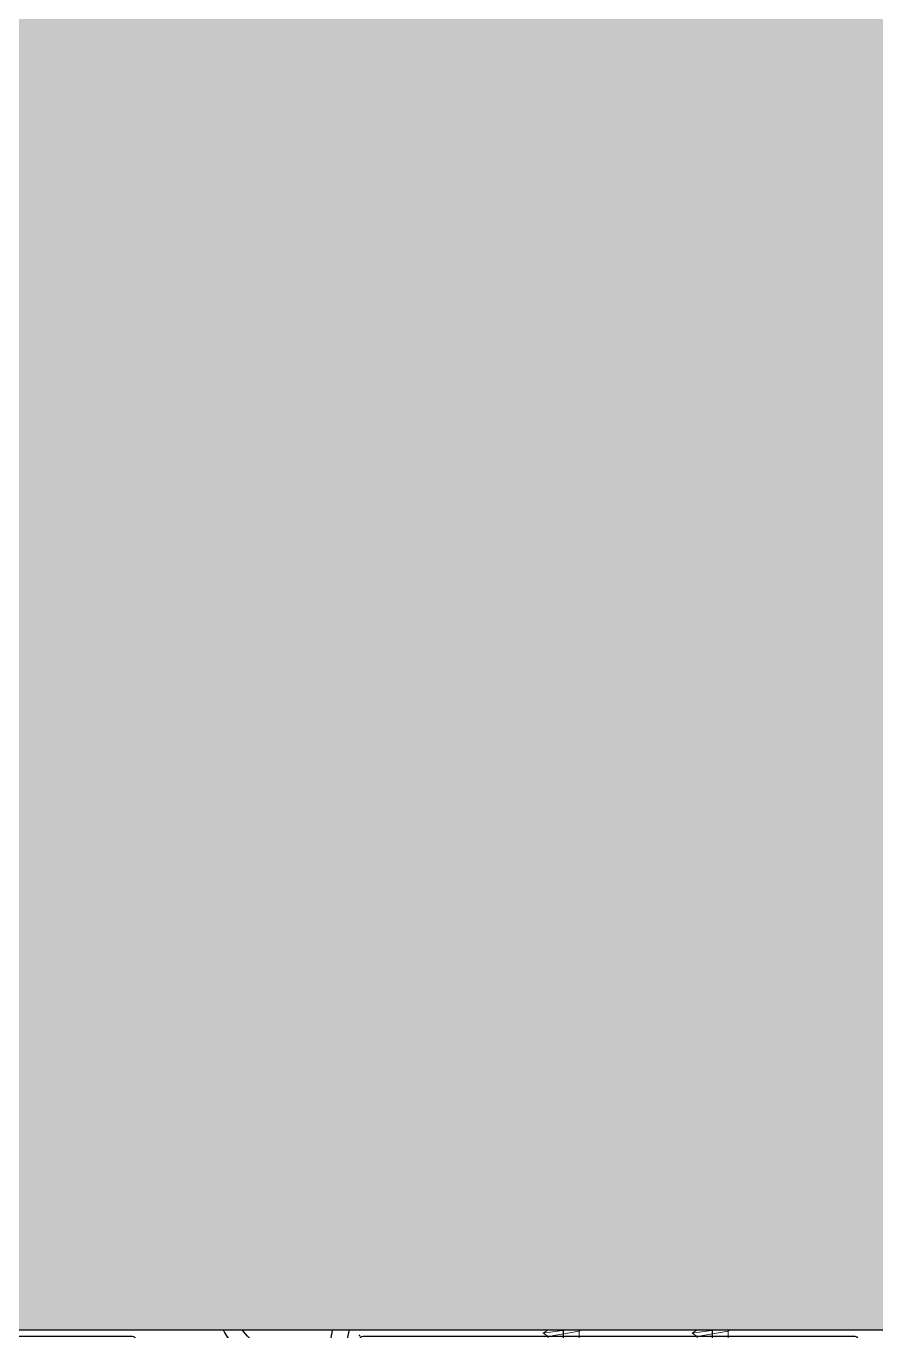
# Model space of a CAD drawing. Header units: millimetres. Extents: x -4391136 to -1798569, y -886572 to -291056.
# Drawn here: x -2454439.7 to -2454363.3, y -393533.3 to -393415.9 of the extents above; entities that cross this region are included whole.
import ezdxf

# ---------------------------------------------------------------- set-up
doc = ezdxf.new("R2010")
doc.units = ezdxf.units.MM
doc.set_wipeout_variables(frame=1)
doc.linetypes.add('CENTER', pattern=[50.800000000000004, 31.75, -6.35, 6.35, -6.35])
for name, color, linetype in [('010 - ASPG_ACCESSORIES_MAIN_COLOR_1', 7, 'Continuous'), ('010 - ASPG_EXTR_MAIN_COLOR_2', 7, 'Continuous'), ('010 - ASPG_FLASHING_HATCH_', 7, 'Continuous'), ('010 - ASPG_FLASHING_MAIN_COLOR_4', 7, 'Continuous'), ('010 - ASPG_FLASHING_WIPEOUT_', 7, 'Continuous'), ('010 - ASPG_FRAMING_MAIN_COLOR_2', 7, 'Continuous'), ('010 - ASPG_FRAMING_SUB_COLOR_2', 7, 'Continuous'), ('010 - ASPG_FRAMING_WIPEOUT_', 7, 'Continuous'), ('_PP-Dim', 7, 'Continuous'), ('BOLT & SCREW', 7, 'Continuous'), ('Center Line', 7, 'CENTER'), ('Xref-C-1-PP17-AR-2214-01-B$0$A-GLAZ-CURT', 7, 'Continuous'), ('Xref-C-1-PP17-AR-2214-01-B$0$S-BEAM', 7, 'Continuous')]:
    doc.layers.add(name, color=color, linetype=linetype)
doc.layers.add('010 - ASPG_EXTR_DEF_SUB', color=7, linetype='Continuous', plot=False)
doc.layers.add('12-GRID', color=7, linetype='CENTER', lineweight=13)
doc.layers.add('SCREW', color=7, linetype='Continuous', lineweight=5)

# ---------------------------------------------------------------- blocks, each defined once
blk = doc.blocks.new('Xref-C-1-PP17-AR-2214-01-B$0$DPA_Curved type B - Curved Type B-V45-ENTRANCE 2 - LOWER ROOF FLOOR PLAN01-flat-1')
at = {"layer": 'Xref-C-1-PP17-AR-2214-01-B$0$A-GLAZ-CURT', "lineweight": 9}
h = blk.add_hatch(dxfattribs=at)
h.set_pattern_fill('ACET-2D-FP_28', angle=90, style=0, pattern_type=2)
h.set_pattern_definition([(49.99999999999999, (2729937.736, 503333.3970000008), (-459.0337474724126, 385.1750482020262), [76.2, -838.2]), (355, (2729937.736, 503333.3970000008), (65.28252745750682, 746.1827032957547), [60.96000000000002, -670.5600000000001]), (100.451, (2729998.464, 503328.0840000007), (-693.3830033246076, -127.8976821547151), [64.76000000000005, -712.3600000000005]), (46.18400000000002, (2729937.736, 503536.5970000007), (-648.57248621923, 622.3064181256742), [114.3, -1257.299999999999]), (96.63599999999998, (2730028.096000001, 503522.5830000007), (-1050.534318683824, -122.2199233656637), [97.14000000000117, -1068.540000000013]), (351.184, (2729937.736, 503536.5970000007), (172.1971373415032, 1110.274966525139), [91.44000000000007, -1005.840000000001]), (21.00000000000002, (2730039.336000001, 503485.7970000007), (-214.7433929342338, 559.4256646482162), [76.20000000000027, -838.2000000000031]), (326, (2730039.336000001, 503485.7970000007), (418.8539380654042, 620.9765000836201), [60.95999999999974, -670.559999999997]), (71.45100000000002, (2730089.874, 503451.7080000007), (-668.4524660190125, 224.2969172171013), [64.75999999999986, -712.3599999999984]), (37.50000000000001, (2729937.736, 503333.3970000008), (-158.7692420154775, 206.9121046213362), [33.528, -628.904, 33.528, -1320.292]), (37.50000000000001, (2729937.736, 503333.3970000008), (-158.7692420154775, 206.9121046213362), [-695.96, -647.192, 33.528, -639.572]), (7.499999999999995, (2729937.736, 503333.3970000008), (-47.30360574389218, 359.3065578758988), [33.52799999999999, -354.5839999999999, 33.52799999999999, -870.204]), (7.499999999999995, (2729937.736, 503333.3970000008), (-47.30360574389218, 359.3065578758988), [-421.64, -613.6639999999999, 33.52799999999999, -223.012]), (327.5, (2729711.168000001, 503333.3970000008), (146.1911639370438, 229.474161533996), [33.52800000000036, -220.4720000000024, -1844.04000000002]), (327.5, (2729711.168000001, 503333.3970000008), (146.1911639370438, 229.474161533996), [-254.0000000000028, 33.52800000000036, -758.9520000000082, -1051.560000000011]), (327.5, (2729711.168000001, 503333.3970000008), (146.1911639370438, 229.474161533996), [-1046.480000000011, 33.52800000000036, -1018.032000000011]), (317.5, (2729609.568, 503333.3970000008), (321.0978918266118, 350.4168590258025), [33.52799999999964, -296.6719999999968, 33.52799999999964, -1239.519999999987]), (317.5, (2729609.568, 503333.3970000008), (321.0978918266118, 350.4168590258025), [-363.7279999999961, -492.7599999999947, 33.52799999999964, -713.2319999999922])])
h.paths.add_polyline_path([(-3.259629011154175e-09, -671.488426612399), (-3.259629011154175e-09, -750.0000001529115), (149.9999999967404, -750.0000001529115), (149.9999999967404, -700.0000001529697), (189.999999997206, -700.0000001529697), (199.999999997206, -690.0000001530279), (173.1051923334599, -576.677522799524), (156.8743433556519, -461.3437719100621), (151.4483587355353, -345.0000000798609), (156.8743433412164, -228.6562282490777), (173.2759108911268, -112.603146939131), (199.9999999529682, -6.402842700481415e-10), (173.1051923055202, 113.3224773565307), (156.8743433435448, 228.6562282480299), (151.4483587383293, 345.0000000788714), (156.8743433584459, 461.3437719088979), (173.2759108911268, 577.3968530856073), (199.999999997206, 690.0000001520966), (189.999999997206, 700.0000001521548), (149.9999999967404, 700.0000001521548), (149.9999999967404, 750.0000001518638), (-3.259629011154175e-09, 750.0000001518638)])
at = {"layer": 'Xref-C-1-PP17-AR-2214-01-B$0$A-GLAZ-CURT', "color": 7, "lineweight": 35}
blk.add_line((0, 750.0000001523877), (0, -750.0000001523877), dxfattribs=at)
blk = doc.blocks.new('Xref-C-1-PP17-AR-2214-01-B$0$DPA_Curved type B - Curved Type B-V35-ENTRANCE 2 - LOWER ROOF FLOOR PLAN01-flat-1')
at = {"layer": 'Xref-C-1-PP17-AR-2214-01-B$0$A-GLAZ-CURT', "color": 7}
for p, q in [((0, 750.0000001523877), (0, -750.0000001523877)), ((0, -750.0000001523877), (0, 750.0000001523877))]:
    blk.add_line(p, q, dxfattribs=at)
blk = doc.blocks.new('W-1-PP17-ENT2_REV00_20260526-152612_EX_LOPF-1')
at = {"layer": 'Xref-C-1-PP17-AR-2214-01-B$0$S-BEAM', "color": 7}
blk.add_line((-19234.99999829847, -10205.01763978606), (470.0000017015263, -10205.01763978606), dxfattribs=at)
at = {"color": 7, "rotation": 270}
for name, p in [('Xref-C-1-PP17-AR-2214-01-B$0$DPA_Curved type B - Curved Type B-V35-ENTRANCE 2 - LOWER ROOF FLOOR PLAN01-flat-1', (-6684.999999696855, -10205.0088198926)), ('Xref-C-1-PP17-AR-2214-01-B$0$DPA_Curved type B - Curved Type B-V45-ENTRANCE 2 - LOWER ROOF FLOOR PLAN01-flat-1', (-6684.450245452113, -10205.0088198926))]:
    blk.add_blockref(name, p, dxfattribs=at)
blk = doc.blocks.new('PZG35-9D5')
at = {"layer": 'Center Line', "color": 7}
blk.add_line((1.4210854715202e-14, 3.733653355866409), (1.4210854715202e-14, -10.53404386090006), dxfattribs=at)
at = {"layer": 'SCREW', "color": 7}
for p, q in [((-1.399999999999963, 2.842170943040401e-14), (-1.399999999999963, -1.090192378864657)), ((1.399999999999991, 0), (1.399999999999991, -0.5901923788647139)), ((-1.850000000000009, -1.399999999999977), (1.850000000000037, -0.8999999999999773)), ((-1.850000000000009, -1.399999999999977), (-1.399999999999963, -1.090192378864685)), ((-1.399999999999963, -1.090192378864685), (1.399999999999991, -0.5901923788646855)), ((1.850000000000037, -0.8999999999999773), (1.399999999999991, -0.5901923788646855)), ((1.850000000000037, -0.8999999999999773), (1.399999999999991, -1.209807621135297)), ((-1.850000000000009, -1.399999999999977), (-1.399999999999963, -1.709807621135297)), ((-1.850000000000009, -2.699999999999989), (1.850000000000037, -2.199999999999989)), ((-1.399999999999963, -1.709807621135297), (1.399999999999991, -1.209807621135297)), ((-1.399999999999963, -1.709807621135269), (-1.399999999999963, -2.390192378864697)), ((-1.399999999999963, -2.390192378864697), (1.399999999999991, -1.890192378864697)), ((1.399999999999991, -1.209807621135269), (1.399999999999991, -1.890192378864725)), ((1.850000000000037, -2.199999999999989), (1.399999999999991, -1.890192378864697)), ((1.850000000000037, -2.199999999999989), (1.399999999999991, -2.509807621135309)), ((-1.850000000000009, -2.699999999999989), (-1.399999999999963, -2.390192378864697)), ((-1.850000000000009, -2.699999999999989), (-1.399999999999963, -3.009807621135309)), ((-1.399999999999963, -3.009807621135309), (1.399999999999991, -2.509807621135309)), ((-1.399999999999963, -3.009807621135309), (-1.399999999999963, -3.690192378864708)), ((0.5619885887190463, -3.339837273736322), (1.399999999999991, -3.190192378864708)), ((0.7141825614195483, -3.653488843051434), (1.850000000000037, -3.5)), ((1.399999999999991, -2.50980762113528), (1.399999999999991, -3.190192378864708)), ((1.850000000000037, -3.5), (1.399999999999991, -3.190192378864708)), ((1.850000000000037, -3.5), (1.399999999999991, -3.80980762113532)), ((-1.850000000000009, -4), (-1.399999999999963, -3.690192378864708)), ((-1.850000000000009, -4), (-0.9911470940920566, -3.883938796498938)), ((-1.850000000000009, -4), (-1.399999999999963, -4.30980762113532)), ((-1.399999999999963, -3.690192378864708), (-0.8446989986695002, -3.591031485769975)), ((-1.399999999999963, -4.30980762113532), (-1.184865735341859, -4.271390788160659)), ((-1.399999999999963, -4.309807621135349), (-1.399999999999963, -8.099999999999966)), ((0.7141825614195483, -3.932275020881832), (1.399999999999991, -3.80980762113532)), ((0.7141825614195483, -4.612659778611231), (1.399999999999991, -4.49019237886472)), ((1.399999999999991, -3.809807621135349), (1.399999999999991, -4.490192378864691)), ((1.850000000000037, -4.800000000000011), (1.399999999999991, -4.49019237886472)), ((0.7141825614195483, -4.953488843051389), (1.850000000000037, -4.800000000000011)), ((0.7141825614195483, -5.232275020881843), (1.399999999999991, -5.109807621135332)), ((1.850000000000037, -4.800000000000011), (1.399999999999991, -5.109807621135332)), ((1.399999999999991, -5.109807621135332), (1.399999999999991, -8.099999999999966)), ((1.4210854715202e-14, -9.5), (-1.399999999999963, -8.099999999999966)), ((1.4210854715202e-14, -9.5), (1.399999999999991, -8.099999999999966))]:
    blk.add_line(p, q, dxfattribs=at)
blk.add_lwpolyline([(1.4210854715202e-14, -9.5), (0.7141825614195483, -5.232275020881843), (0.7141825614195483, -3.600899293750615, 0.4176573264866609), (0.4106596181599826, -3.300919979679151, 0.1081021898226624), (-0.8446989986694433, -3.591031485769975), (-1.399999999999991, -4.701675652739141)], format="xyb", dxfattribs=at)
blk = doc.blocks.new('*U3396')
at = {"layer": 'SCREW', "color": 7}
blk.add_lwpolyline([(3.026373332565058, 1.780836269555209, 0.09905967801670053), (0.7999999999999687, 2.546427498927414), (0.7999999999999687, 2.274284095813357), (-0.800000000000054, 2.274284095813357), (-0.800000000000054, 2.546427498927414, 0.09905967801670058), (-3.026373332565143, 1.780836269555209, 0.2665876613401604), (-3.500000000000043, 0.9556546004010897), (-3.500000000000043, 0.1999999999999886, 0.4142135623730938), (-3.300000000000054, 0), (3.299999999999997, 0, 0.4142135623731049), (3.499999999999986, 0.1999999999999886), (3.499999999999957, 0.9556546004010897, 0.2665876613401604)], format="xyb", close=True, dxfattribs=at)
blk.add_blockref('PZG35-9D5', (-1.4210854715202e-14, 0), dxfattribs=at)
blk = doc.blocks.new('*U3399')
at = {"color": 7}
blk.add_point((0, 0), dxfattribs=at)
at = {"layer": '010 - ASPG_ACCESSORIES_MAIN_COLOR_1', "color": 7}
blk.add_lwpolyline([(-39.69999999902211, -0.5999999995172398, 0.4142135623731156), (-39.99999999883585, -0.8999999995638059), (-39.99999999883585, -7.366962144914214, 0.5773502691897371), (-39.65044321701862, -7.568778847059366), (-36.64260295056738, -5.832201459393036, 0.7673269879794871), (-36.78520590183325, -5.299999999645297), (-37.89999999874271, -5.299999999645297, -0.4142135623735732), (-38.19999999902211, -4.999999999656938), (-38.19999999902211, -2.799999999587089, -0.4142135623730951), (-37.99999999883585, -2.59999999951724), (-32.18326623388566, -2.59999999951724, -0.3888787318530097), (-31.98402729420923, -2.782568851142787), (-31.8474567013327, -4.343577870872468, 0.3888787318530089), (-31.34935935237445, -4.799999999528882), (-30.29999999911524, -4.799999999528882, 0.4142135623732408), (-29.99999999883585, -4.499999999540523), (-29.99999999883585, -2.899999999505599, -0.4142135623731785), (-29.69999999902211, -2.59999999951724), (0.4107479506637901, -2.59999999951724, -0.3789692262628873), (3.38851808081381, -5.235465979035143), (7.952927200356498, -42.5207682372482, 0.4465929586642906), (11.6177961837966, -45.07649022702281, -0.4898018444424612), (16.07846395508386, -48.68238816667036), (16.06490363762714, -49.36225294566866, -0.1824796859550777), (15.80227640201338, -50.01801436272836, -0.2679491924113072), (15.32539491611533, -50.16829426406803, 1.122114645179816), (15.09990952932276, -52.3421093734276, 0.4050039718497206), (18.0645059288945, -49.40213623346681), (18.07806624681689, -48.72227145435209, 0.4898054953707174), (11.15966573380865, -43.12966807454978, -0.4465970485362636), (9.938031048281118, -42.27776159492242), (4.866356541635469, -0.8481197821154633, 0.3641755342157969), (4.570876519894227, -0.5999999995172398)], format="xyb", close=True, dxfattribs=at)
at = {"layer": '010 - ASPG_EXTR_DEF_SUB', "color": 7}
for p in [(-39.99999999883585, -0.4999999995172402), (43.44495566345738, -76.89999999944341), (43.44495566345738, -77.49999999954052)]:
    blk.add_point(p, dxfattribs=at)
at = {"layer": '010 - ASPG_EXTR_MAIN_COLOR_2', "color": 7}
blk.add_lwpolyline([(11.37409105408005, -48.15170148877115), (11.47245816211216, -47.43577758665815), (12.17779493960552, -47.55667202338264), (12.29266474000178, -46.78670596401826, -0.5355375090189683), (14.1918134491425, -49.16870282323253, 0.9915718169393263), (15.66379558271728, -49.57599316951273, 1.157025413028558), (8.792231505503878, -48.77291728999153, -0.6885576205791355), (8.274611146422103, -48.98797988444021), (-17.14292736421339, -22.16859813180672), (-32.34153279638849, -6.131750148785431), (-32.34153279638849, -2.899999981694054, 0.4143115081626392), (-32.64163311407901, -2.59999999951724), (-37.54163311352022, -2.59999999951724, 0.4141156188887998), (-37.84153278893791, -2.899999981635847), (-37.84153278893791, -4.299999988411218, 0.4142135623731781), (-37.54153279098682, -4.599999986478724), (-35.98884801496752, -4.599999986478724, -0.205894629290155), (-35.77110154624097, -4.693635078269653), (33.22969053988345, -77.49999999954052), (43.14495566324331, -77.49999999954052, 0.6681786376628355), (43.35708769806661, -76.98786796536915), (40.5215537941549, -74.1523340573247, 0.6681786381757795), (40.00942175951786, -74.36446609156592), (40.00942175951786, -75.99999999802712), (33.87471885257401, -75.99999999802712), (11.86384030175395, -52.7751643466243, -0.5583539238224016), (12.08261241135187, -51.95244935475676, 0.7662751832817146), (12.03674733010121, -50.39291741001107, -0.4385828234445206), (10.70630855322815, -48.05207626283555)], format="xyb", close=True, dxfattribs=at)
at = {"layer": 'SCREW', "color": 7, "rotation": 180}
for p in [(-21.64901723782532, -2.499999999924694), (-8.237076249206439, -2.499999999924694)]:
    blk.add_blockref('*U3396', p, dxfattribs=at)
blk = doc.blocks.new('*U3050')
at = {"color": 7}
blk.add_wipeout([(1440.0000000029759, 4.0000000015470505), (60.00000000297587, 4.000000000000455), (60.00000000297587, 69.30000000000041), (1440.0000000029759, 69.300000001547)], dxfattribs=at).dxf.layer = '010 - ASPG_FRAMING_WIPEOUT_'
at = {"layer": '010 - ASPG_FRAMING_MAIN_COLOR_2', "color": 7}
blk.add_lwpolyline([(1410.00000000414, 69.30000000154668), (90.00000000181171, 69.3), (90.00000000181171, 6), (1410.00000000414, 6.000000001546685)], close=True, dxfattribs=at)
at = {"layer": '010 - ASPG_FRAMING_SUB_COLOR_2', "color": 7}
for points in [[(1440.000000002976, 4.000000001546685), (60.00000000297587, 4), (60.00000000297587, 69.3), (1440.000000002976, 69.30000000154668)], [(60.00000000297587, 2.000000000715772), (60.00000000297587, 4), (1440.000000002976, 4.000000001546685), (1440.000000002976, 2.000000002262457)]]:
    blk.add_lwpolyline(points, close=True, dxfattribs=at)
at = {"color": 7, "xscale": -1, "rotation": 180}
for p in [(156.7703094601166, 69.3), (221.7703094601166, 69.3)]:
    blk.add_blockref('*U3399', p, dxfattribs=at)
blk = doc.blocks.new('W-1-PP17-ENT2_REV00_20260528-225335_ASPG_UPPF')
at = {"color": 7, "xscale": -1, "zscale": -1, "rotation": 180}
blk.add_blockref('*U3050', (-7435, -10252.99999999953), dxfattribs=at)
blk = doc.blocks.new('*U3395')
at = {"layer": '12-GRID', "color": 7, "linetype": 'CENTER'}
for p, q in [((5.684341886080801e-14, -6.200000000000029), (5.684341886080801e-14, 2.200000000000029)), ((-4.199999999999973, -2), (4.200000000000085, -2))]:
    blk.add_line(p, q, dxfattribs=at)
at = {"layer": 'BOLT & SCREW', "color": 7}
for p, q in [((-0.2288719817826677, -1.446462371730204), (-0.4418749999998197, -0.2325000000002947)), ((-0.2288719817826677, -1.542256036434869), (-0.4418749999998197, -1.116250000000048)), ((0.2288719817822642, -1.446462371730562), (0.4418749999996946, -0.2324999999999764)), ((0.2288719817822642, -1.542256036434869), (0.4418749999996946, -1.116250000000048)), ((-0.553537628269381, -1.771128018217196), (-1.767499999999847, -1.558125000000442)), ((-0.553537628269381, -2.228871981782805), (-1.767500000000483, -2.441875000000354)), ((-0.4577439635652332, -1.771128018217196), (-0.8837500000000146, -1.558125000000442)), ((-0.4577439635652332, -2.228871981782805), (-0.8837500000000146, -2.441875000000354)), ((0.4577439635647103, -1.771128018217196), (0.8837499999994917, -1.558125000000442)), ((0.4577439635647103, -2.228871981782805), (0.8837500000001283, -2.441874999999877)), ((0.5535376282692559, -1.771128018217196), (1.767500000000001, -1.558125000000124)), ((0.5535376282692559, -2.228871981782805), (1.767500000000001, -2.441874999999877)), ((-0.2288719817826677, -2.457743963565131), (-0.4418749999998197, -2.883750000000271)), ((-0.2288719817821107, -2.553537628269438), (-0.4418749999998197, -3.767500000000023)), ((0.4418749999996946, -2.883750000000271), (0.2288719817829008, -2.457743963565131)), ((0.2288719817829008, -2.553537628269438), (0.4418749999999732, -3.767500000000023))]:
    blk.add_line(p, q, dxfattribs=at)
for points in [[(-1.767500000000006, -1.558125000000442), (-0.8837500000001342, -1.558125000000442, 0.4142135623730394), (-0.4418749999998197, -1.116250000000048), (-0.4418749999998197, -0.2325000000002947), (0.4418749999996946, -0.2324999999999764), (0.4418749999996946, -1.116250000000048, 0.4142135623731505), (0.8837500000000089, -1.558125000000442), (1.76750000000012, -1.558125000000124), (1.76750000000012, -2.441874999999877), (0.8837500000000089, -2.441874999999877, 0.414213562373095), (0.4418749999996946, -2.883750000000271), (0.4418749999999732, -3.767500000000023), (-0.4418749999998197, -3.767500000000023), (-0.4418749999998197, -2.883750000000271, 0.4142135623730397), (-0.8837500000001342, -2.441875000000354), (-1.767500000000483, -2.441875000000354)], [(0.2288719817829008, -2.457743963565131, -0.414213562373095), (0.4577439635645909, -2.228871981782805), (0.5535376282692559, -2.228871981782805), (0.5535376282692559, -1.771128018217196), (0.4577439635645909, -1.771128018217196, -0.4142135623730951), (0.228871981782105, -1.542256036434869), (0.228871981782105, -1.446462371730562), (-0.2288719817826677, -1.446462371730204), (-0.2288719817826677, -1.542256036434869, -0.4142135623730951), (-0.4577439635649944, -1.771128018217196), (-0.553537628269381, -1.771128018217196), (-0.553537628269381, -2.228871981782805), (-0.4577439635649944, -2.228871981782805, -0.4142135623730951), (-0.2288719817826677, -2.457743963565131), (-0.2288719817822698, -2.553537628269438), (0.2288719817829008, -2.553537628269438)]]:
    blk.add_lwpolyline(points, format="xyb", close=True, dxfattribs=at)
blk.add_circle((5.684341886080801e-14, -2), 3.5, dxfattribs=at)
blk = doc.blocks.new('*U3043')
at = {"layer": '010 - ASPG_EXTR_MAIN_COLOR_2', "color": 7}
for points in [[(32.46790412114933, 68.56714037142228), (40.86119298776612, 68.56714037148049, -0.6073848710044985), (41.35211022105068, 67.62217621324817, -0.04582868044492008), (22.7838222887367, 45.76076047366951, -0.5604921351226578)], [(10.56195585662499, 33.06505110464059, 0.07704788012868193), (43.74152756202966, 68.43644483829848, -0.2476739044870795), (43.98918861569837, 68.56714037142228), (45.98408938199282, 68.56714037142228, -0.04413111325910057), (46.47282481612638, 68.50458020233782, -0.1258462906385483), (48.96367690106854, 67.20642238203436, -0.09885145914925667), (49.81734006712213, 66.03380806540372, -0.2058282691334744), (49.79366642143577, 61.20460651122266, -0.1151163694662807), (46.36832412844524, 57.18072180578019, 0.822373071447778), (47.45504629053175, 56.10392398637487, 0.109184526549196), (51.14860093407333, 60.55948756891303, 0.2083234795678962), (51.18942684633657, 66.64026457507862, 0.1005277992320483), (49.97230913909152, 68.31671042181551, 0.1451157280627245), (46.29230913100764, 70.06714037148049), (30.75877492781729, 70.06714037148049, 0.4336592857269459)], [(55.0966641549021, 6.406584819708073, -0.4344100119147308), (54.80335451988503, 14.29476617484964, -0.01499848524836865), (61.92056480608881, 21.45455419189442, -0.7383485292466446), (64.91713934438303, 19.76412730313517, 0.004917316774645771), (61.8066999851726, 4.803864106406976, 0.2636109069979271)], [(63.27822544751689, 4.512981288588193, -0.004854851929905817), (66.34138361644, 19.25507699999638, 0.2339601468136614), (65.81544248666614, 21.95487343821354, -0.2408104543272742), (65.71031341003254, 24.90310810685536, -0.1041570884704408), (65.78460486931726, 25.00194829817541), (67.99301963998005, 26.93374890861945, -0.2290212912668875), (70.70067926403135, 26.88725557025667, -0.3817208427142056), (75.27361959358677, 9.069098417576456, 0.9773819303748196), (76.62031129561365, 8.407760736403574, 0.3611050424324235), (72.40816218266264, 27.5032756255698, -0.4961260631527202), (72.44292252929881, 30.68812541743885, 0.003188108562510474), (74.05580963008106, 31.9020052741855, -0.00282652430436861), (75.56195585662499, 33.06505110462807, 0.07704788012868193), (108.7415275620297, 68.43644483828596, -0.2476739044870795), (108.9891886156984, 68.56714037140976), (110.9840893819928, 68.56714037140976, -0.04413111325910057), (111.4728248161264, 68.5045802023253, -0.1258462906385483)], [(111.2923091310076, 70.06714037146797), (95.75877492781729, 70.06714037146797, 0.4336592857269459), (95.45942675694823, 69.74737493512133), (95.84137786505744, 63.96271307503251, 0.0820690263538202), (95.8636512933299, 63.86745857032859, 0.7206537881255028), (97.32908650487661, 63.97254170039581, 0.07922428198988747), (97.33778353128582, 64.06661670525703), (97.06877322634682, 68.14078645633911, -0.4336592857264138), (97.46790412114933, 68.56714037140976), (105.8611929877661, 68.56714037146797, -0.6073848710044985), (106.3521102210507, 67.62217621323565, -0.04582868044492008), (87.7838222887367, 45.76076047365699, -0.5604921351226578), (87.28750535612926, 45.88571992131095, 0.3178599151680848), (84.2119114198722, 48.23749049524689, 0.9532878111822051), (84.08207267895341, 46.71593409565888, -2.423003988231831), (82.25806952221319, 44.89173717545258, 0.9523147976297285), (80.73634468205273, 44.76348824844375, 0.3008214087947553), (82.8898747372441, 41.75529025441413, -0.5604921351218277), (82.98351840674877, 41.25212405504338, -0.01942473842078824), (73.62392509169877, 33.46052617054578, -0.5525007933269362), (73.1474985848181, 33.63667257984547, 0.3444609008774969), (69.9894988052547, 36.29767865994857, 0.9520149233436535), (69.86157765612006, 34.77593409565655, -2.42318646531747), (68.03757499856874, 32.95193143775599, 0.9520149233867892), (66.51583043392748, 32.82401028891239, 0.2853998218446234), (68.49302407773212, 29.88851448275294, -0.5533776808031501), (68.56290851021186, 29.38496566254092, 0.03067395406819984), (53.46301288064569, 15.05729964554688, 0.4171002255848137), (54.11436872975901, 5.272964205172897, 0.9355530918984264)]]:
    blk.add_lwpolyline(points, format="xyb", dxfattribs=at)
at = {"color": 7, "rotation": 179.999999999989}
for p in [(84.08686374500394, 42.88714037141675), (69.86636872263625, 30.94714037141442)]:
    blk.add_blockref('*U3395', p, dxfattribs=at)
blk = doc.blocks.new('*U3060')
at = {"color": 7}
blk.add_wipeout([(0, 69.29999999994834), (2999.9999999998217, 69.29999999994834), (3000.0000000000546, -51.99999999999727), (0, -51.99999999999727)], dxfattribs=at).dxf.layer = '010 - ASPG_FLASHING_WIPEOUT_'
at = {"layer": '010 - ASPG_FLASHING_HATCH_'}
h = blk.add_hatch(dxfattribs=at)
h.set_pattern_fill('DOTS', scale=0.1)
h.set_pattern_definition([(0, (0, 0), (3.96875, 7.9375), [0, -7.9375])])
h.paths.add_polyline_path([(-2.8421709430404e-14, 69.29999999999998), (3000, 69.29999999999998), (3000.000000000233, -52.00000000000001), (3.155443620884047e-30, -52.00000000000001)])
at = {"layer": '010 - ASPG_FLASHING_MAIN_COLOR_4', "color": 7}
blk.add_lwpolyline([(-2.8421709430404e-14, 69.29999999999998), (3000, 69.29999999999998), (3000.000000000233, -52.00000000000001), (3.155443620884047e-30, -52.00000000000001)], close=True, dxfattribs=at)

msp = doc.modelspace()

# ---------------------------------------------------------------- block references
at = {"color": 7}
msp.add_blockref('W-1-PP17-ENT2_REV00_20260528-225335_ASPG_UPPF', (-2447156.514610203, -383210.8748381315), dxfattribs=at)

# ---------------------------------------------------------------- next in the draw order: block references
msp.add_blockref('*U3043', (-2454474.511262887, -393540.541800276), dxfattribs=at)

# ---------------------------------------------------------------- next in the draw order: block references
at = {"layer": '_PP-Dim', "color": 7}
msp.add_blockref('W-1-PP17-ENT2_REV00_20260526-152612_EX_LOPF-1', (-2447156.514610203, -383210.8748381315), dxfattribs=at)

# ---------------------------------------------------------------- next in the draw order: block references
at = {"color": 7, "xscale": -1, "rotation": 180}
msp.add_blockref('*U3060', (-2456091.514610203, -393463.8748381311), dxfattribs=at)

doc.saveas('drawing.dxf')
